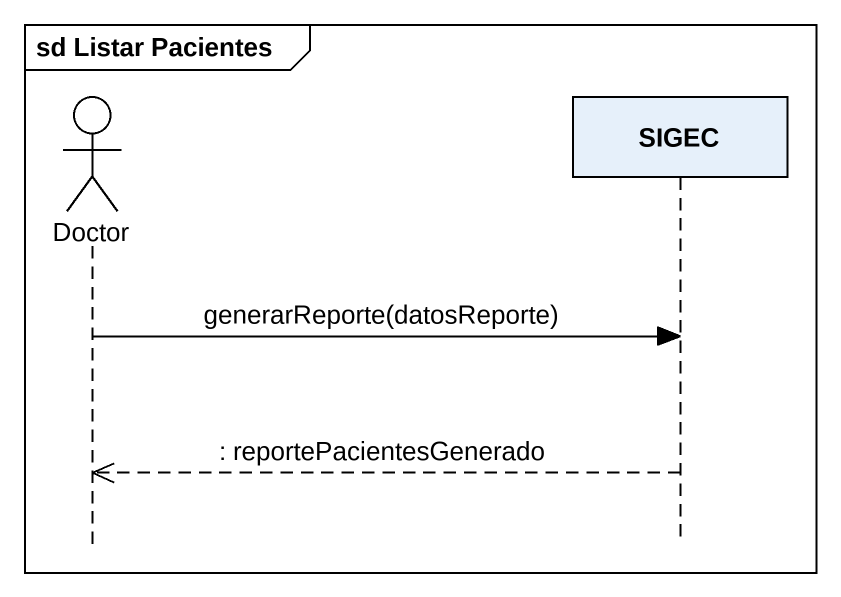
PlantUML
@startuml
mainframe sd Listar Pacientes
hide footbox
actor Doctor
participant SIGEC

Doctor -> SIGEC : generarReporte(datosReporte)
SIGEC -->> Doctor : : reportePacientesGenerado
@enduml
